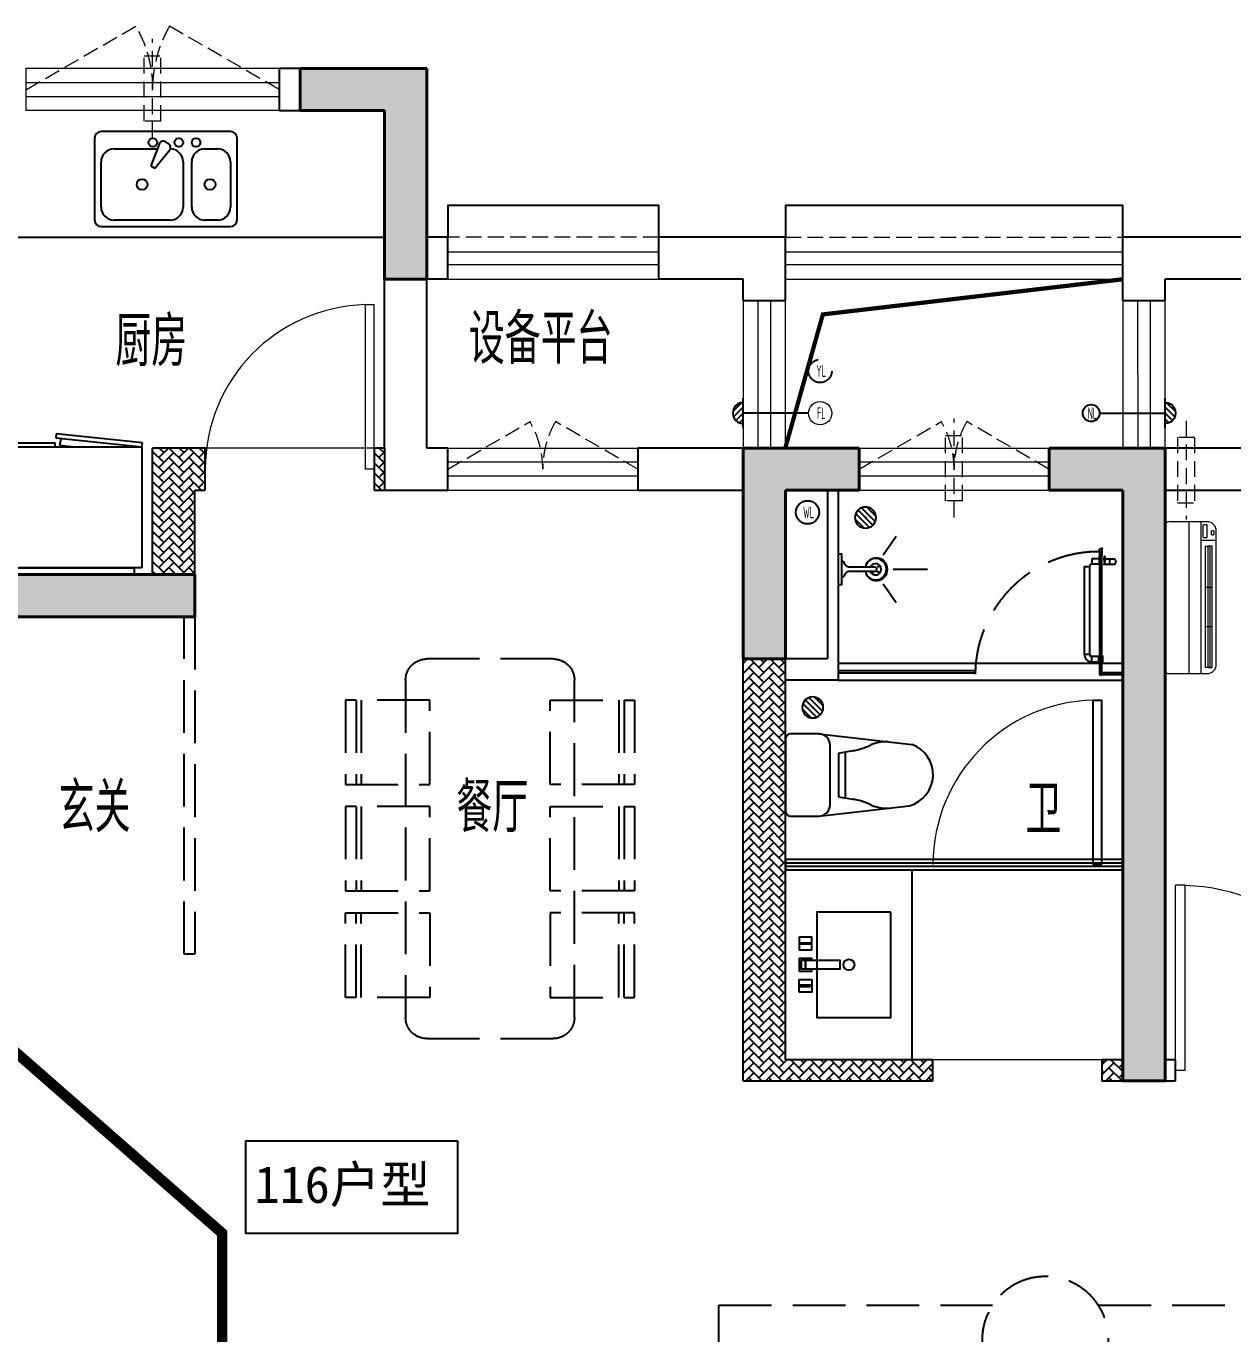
# Model space of a CAD drawing. Extents: x 3753737 to 4713801, y -857380 to 24339.
# Drawn here: x 4509250 to 4514970, y -763446 to -757246 of the extents above; entities that cross this region are included whole.
import ezdxf

# ---------------------------------------------------------------- set-up
doc = ezdxf.new("R2010")
doc.units = 0
doc.header["$LTSCALE"] = 1000
doc.header["$MEASUREMENT"] = 0
for name, pattern in [('A户型$0$DASH', [0.35, 0.25, -0.1]), ('DASH', [0.35, 0.25, -0.1]), ('HIDDEN', [0.375, 0.25, -0.125])]:
    doc.linetypes.add(name, pattern=pattern)
doc.layers.get('0').update_dxf_attribs({"linetype": 'CONTINUOUS'})
for name, color, linetype in [('!!电气', 1, 'CONTINUOUS'), ('5fur', 175, 'CONTINUOUS'), ('AH-FURNITURE', 1, 'CONTINUOUS'), ('CURTWALL', 4, 'CONTINUOUS'), ('IP-bath&kitchen-JOHNSON', 4, 'CONTINUOUS'), ('LVTRY', 252, 'CONTINUOUS'), ('P-bath&kitchen-JOHNSON', 4, 'CONTINUOUS'), ('VPIPE-中水', 122, 'CONTINUOUS'), ('VPIPE-凝结', 150, 'CONTINUOUS'), ('VPIPE-雨水', 4, 'DASH'), ('WALL', 252, 'CONTINUOUS'), ('WIRE-综合布线', 5, 'DASH'), ('保温', 6, 'CONTINUOUS'), ('建筑-排气道', 252, 'CONTINUOUS'), ('看线', 185, 'CONTINUOUS')]:
    doc.layers.add(name, color=color, linetype=linetype)
for name, color, linetype, lineweight in [('COLUMN', 252, 'CONTINUOUS', 40), ('PUB_HATCH', 8, 'CONTINUOUS', 9), ('PUB_TEXT', 7, 'CONTINUOUS', 20), ('VPIPE-废水', 31, 'TG_F', 18), ('WINDOW', 146, 'CONTINUOUS', 20), ('平面-栏杆', 56, 'CONTINUOUS', 15), ('平面-看线', 252, 'CONTINUOUS', 15), ('平面-空调室内机', 176, 'CONTINUOUS', 9), ('平面-空调预留孔', 252, 'CONTINUOUS', 15), ('立面-洞口示意', 252, 'CONTINUOUS', 13)]:
    doc.layers.add(name, color=color, linetype=linetype, lineweight=lineweight)
doc.styles.add('DIM_FONT', font='SIMPLEX', dxfattribs={"width": 0.7, "bigfont": 'GBCBIG'})
doc.styles.get("Standard").update_dxf_attribs({"font": 'gbenor.shx', "bigfont": 'gbcbig.shx'})
doc.styles.add('TG_LINETYPE', font='SIMPLEX', dxfattribs={"width": 0.8, "height": 3, "bigfont": 'HZTXT'})
doc.styles.add('黑体', font='simhei.ttf')
doc.linetypes.add('TG_F', pattern='A,2,-0.3,["F",TG_LINETYPE,S=0.1,R=0,X=-0.23,Y=-0.15],0', length=2.3)
pattern_1 = [(45, (0, 0), (0, 47.4157523), [100.584, -33.528]), (135, (23.708, 23.708), (3e-15, 47.4157523), [100.584, -33.528])]

# ---------------------------------------------------------------- blocks, each defined once
blk = doc.blocks.new('rtyg7uyhg')
at = {"layer": 'LVTRY'}
for p, q in [((193590.3, 45458.1), (193590.3, 45069.5)), ((194234.6, 45488.8), (193621, 45488.8)), ((194265.3, 45069.5), (194265.3, 45458.1)), ((193682.3, 45407), (193887.8, 45407)), ((193896.4, 45429.9), (193857.6, 45326.3)), ((193875.3, 45316), (193945.6, 45401.5)), ((193925.8, 45440.4), (193940.1, 45432.2)), ((194111.9, 45407), (194173.3, 45407)), ((193621, 45130.8), (193621, 45345.6)), ((193857.6, 45326.3), (193875.3, 45316)), ((194009.6, 45345.6), (194009.6, 45130.8)), ((194050.5, 45130.8), (194050.5, 45345.6)), ((194234.6, 45345.6), (194234.6, 45130.8)), ((193621, 45038.8), (194234.6, 45038.8)), ((193948.3, 45069.5), (193682.3, 45069.5)), ((194173.3, 45069.5), (194111.9, 45069.5))]:
    blk.add_line(p, q, dxfattribs=at)
for centre, radius in [((193866.4, 45437.7), 20.5), ((193989.2, 45437.7), 20.5), ((194071, 45437.7), 20.5), ((193815.3, 45238.2), 25.6), ((194137.5, 45238.2), 25.6)]:
    blk.add_circle(centre, radius, dxfattribs=at)
for centre, radius, start, end in [((193621, 45458.1), 30.7, 89.99999, 179.99999), ((194234.6, 45458.1), 30.7, 359.99999, 89.99999), ((193682.3, 45345.6), 61.4, 89.99999, 179.99999), ((193915.6, 45422.7), 20.5, 59.99999, 159.46231), ((193929.8, 45414.5), 20.5, 320.53767, 59.99999), ((193948.3, 45345.6), 61.4, 359.99999, 89.99999), ((194111.9, 45345.6), 61.4, 89.99999, 179.99999), ((194173.3, 45345.6), 61.4, 359.99999, 89.99999), ((193682.3, 45130.8), 61.4, 179.99999, 269.99999), ((193948.3, 45130.8), 61.4, 269.99999, 359.99999), ((194111.9, 45130.8), 61.4, 179.99999, 269.99999), ((194173.3, 45130.8), 61.4, 269.99999, 359.99999), ((193621, 45069.5), 30.7, 179.99999, 269.99999), ((194234.6, 45069.5), 30.7, 269.99999, 359.99999)]:
    blk.add_arc(centre, radius, start, end, dxfattribs=at)
at = {"layer": 'LVTRY', "style": 'DIM_FONT', "width": 0.8, "flags": 9}
for tag in ['YSIZE', 'XSIZE']:
    blk.add_attdef(tag, (193927.8, 45487.8), '', height=0.5, rotation=89.99999, dxfattribs=at)
blk = doc.blocks.new('A$C60D053AF')
at = {"layer": 'AH-FURNITURE', "color": 8}
for p, q in [((232.5, -90), (128.3, -90)), ((232.5, -110), (128.3, -110)), ((192.5, -71), (327.6, -71)), ((192.5, -91), (327.6, -91)), ((245, -129.5), (245, -122.5)), ((265, -129.5), (265, -122.5)), ((341.7, -96.9), (370, -143.2)), ((355.9, -82.7), (384.2, -129)), ((255, -281), (255, -251)), ((255, -281), (393, -281)), ((393, -281), (393, -251))]:
    blk.add_line(p, q, dxfattribs=at)
for points in [[(170, -68, 1), (170, -94), (192.5, -94), (192.5, -68)], [(234, -251), (414, -251, 0.414214), (424, -241), (424, -111, 0.414214), (414, -101), (234, -101, 0.414214), (224, -111), (224, -241, 0.414214)], [(268, -122.5), (268, -107, 0.414214), (248, -87), (232.5, -87), (232.5, -113), (242, -113), (242, -122.5)], [(242, -152, 1), (268, -152), (268, -129.5), (242, -129.5)], [(383.8, -161.2, 1), (402.2, -142.8), (386.3, -126.9), (367.9, -145.3)]]:
    blk.add_lwpolyline(points, format="xyb", close=True, dxfattribs=at)
for centre, radius in [((100, -100), 30), ((255, -152), 15), ((255, -152), 10), ((393, -152), 15), ((393, -152), 10)]:
    blk.add_circle(centre, radius, dxfattribs=at)
for radius in [40, 20]:
    blk.add_arc((327.6, -111), radius, 45, 90, dxfattribs=at)
blk = doc.blocks.new('A-Kitchen-7')
at = {"layer": 'LVTRY'}
for p, q in [((-518.7, 779.7), (-7.2, 834.3)), ((-515, 756), (-518.7, 779.7)), ((-3.6, 810.6), (-515, 756)), ((-29.1, 767), (-35.2, 806.4)), ((-7.2, 834.3), (-3.6, 810.6)), ((515, 780), (0, 780)), ((0, 756), (0, 780)), ((515, 756), (515, 780)), ((515, 756), (-515, 756)), ((-515, 756), (-515, 40)), ((-485.6, 760.5), (-484.9, 756)), ((-29.1, 767), (-112.1, 756)), ((515, 40), (515, 756)), ((-515, 40), (515, 40))]:
    blk.add_line(p, q, dxfattribs=at)
blk.add_lwpolyline([(-468.9, 40), (-468.9, 0), (468.9, 0), (468.9, 40)], close=True, dxfattribs=at)
blk = doc.blocks.new('FRSDFDGDGDRGDR')
at = {"layer": '平面-空调预留孔', "color": 252}
for p, q in [((699612.3, 775044), (699612.3, 775441.2)), ((699618.9, 775447.8), (699746.3, 775447.8)), ((699746.3, 775447.8), (699746.3, 775355.4)), ((699719.9, 775342.2), (699719.9, 775143)), ((699726.5, 775348.8), (699739.7, 775348.8)), ((699726.5, 775136.4), (699739.7, 775136.4)), ((699746.3, 775129.8), (699746.3, 775037.4)), ((699746.3, 775037.4), (699618.9, 775037.4))]:
    blk.add_line(p, q, dxfattribs=at)
blk.add_lwpolyline([(699766.1, 775166.7), (699792.5, 775153.5), (699792.5, 775057.2), (699766.1, 775044), (699766.1, 775017.6), (699618.9, 775017.6, -0.414214), (699592.5, 775044), (699592.5, 775441.2, -0.414214), (699618.9, 775467.6), (699766.1, 775467.6), (699766.1, 775441.2), (699792.5, 775428), (699792.5, 775331.6), (699766.1, 775318.4)], format="xyb", close=True, dxfattribs=at)
for centre, radius in [((699739.7, 775331.6), 10.6), ((699739.7, 775243.2), 15.8), ((699739.7, 775153.5), 10.6)]:
    blk.add_circle(centre, radius, dxfattribs=at)
for centre, start, end in [((699618.9, 775441.2), 90, 180), ((699726.5, 775342.2), 90, 180), ((699739.7, 775355.4), 270, 360), ((699726.5, 775143), 180, 270), ((699739.7, 775129.8), 0, 90), ((699618.9, 775044), 180, 270)]:
    blk.add_arc(centre, 6.6, start, end, dxfattribs=at)
blk = doc.blocks.new('*U136')
h = blk.add_hatch(color=5)
h.set_gradient(color1=(0, 0, 255), rotation=180, tint=1)
h.paths.add_polyline_path([(0, 0), (-6.35, -6.35), (-6.35, -2.159), (-15, -2.159), (-15, 2.159), (-6.35, 2.159), (-6.35, 6.35)])
at = {"color": 0, "linetype": 'Continuous'}
blk.add_lwpolyline([(0, 0), (-6.35, -6.35), (-6.35, -2.159), (-15, -2.159), (-15, 2.159), (-6.35, 2.159), (-6.35, 6.35)], close=True, dxfattribs=at)
blk = doc.blocks.new('GDGDRGDRGRD')
at = {"layer": 'PUB_HATCH'}
blk.add_hatch(color=252, dxfattribs=at).paths.add_polyline_path([(430319.8, 370173.6), (430319.8, 370443.6), (430179.8, 370443.6), (430179.8, 370428.6), (430284.8, 370428.6), (430304.8, 370408.6), (430304.8, 370208.6), (430284.8, 370188.6), (429964.8, 370188.6), (429944.8, 370208.6), (429944.8, 370408.6), (429964.8, 370428.6), (430069.8, 370428.6), (430069.8, 370443.6), (429929.8, 370443.6), (429929.8, 370173.6)])
at = {"layer": 'LVTRY', "color": 251}
for p, q in [((430080.5, 371515.4), (429864.6, 371758.3)), ((430334.8, 371758.3), (429864.6, 371758.3)), ((429864.6, 371758.3), (429864.6, 370858.3)), ((430234.8, 370858.3), (430234.8, 371758.3)), ((430334.8, 371515.4), (430080.5, 371515.4)), ((430080.5, 371515.4), (430080.5, 371100.3)), ((429864.6, 370858.3), (430080.5, 371100.3)), ((430080.5, 371100.3), (430334.8, 371100.3)), ((429864.6, 370858.3), (430334.8, 370858.3))]:
    blk.add_line(p, q, dxfattribs=at)
at = {"layer": 'LVTRY'}
for p, q in [((429914.8, 370948.3), (429914.8, 371668.3)), ((429924.8, 371678.3), (430324.8, 371678.3)), ((429994.8, 371628.3), (429994.8, 371418.3)), ((429999.8, 371628.3), (429999.8, 371418.3)), ((430289.8, 371638.3), (430004.8, 371638.3)), ((430289.8, 371633.3), (430004.8, 371633.3)), ((430045.1, 371658.3), (430045.1, 371568.3)), ((430049.6, 371658.3), (430045.1, 371658.3)), ((430049.6, 371568.3), (430049.6, 371658.3)), ((430194.8, 371418.3), (430194.8, 371628.3)), ((430199.8, 371418.3), (430199.8, 371628.3)), ((430234.8, 371668.3), (430234.8, 370948.3)), ((430045.1, 371568.3), (430049.6, 371568.3)), ((429974.8, 371525.6), (430102.3, 371525.6)), ((429974.8, 371521.1), (429974.8, 371525.6)), ((430102.3, 371521.1), (429974.8, 371521.1)), ((430219.8, 371525.6), (430092.3, 371525.6)), ((430092.3, 371525.6), (430092.3, 371521.1)), ((430092.3, 371521.1), (430219.8, 371521.1)), ((430102.3, 371525.6), (430102.3, 371521.1)), ((430219.8, 371521.1), (430219.8, 371525.6)), ((430234.8, 371100.3), (430234.8, 371515.4)), ((430045.1, 371388.3), (430045.1, 371478.3)), ((430045.1, 371478.3), (430049.6, 371478.3)), ((430049.6, 371478.3), (430049.6, 371388.3)), ((429954.8, 371338.9), (429954.8, 371377.7)), ((430004.8, 371413.3), (430289.8, 371413.3)), ((430004.8, 371408.3), (430289.8, 371408.3)), ((430049.6, 371388.3), (430045.1, 371388.3)), ((429935.4, 371358.3), (429974.2, 371358.3)), ((429935.4, 371258.3), (429974.2, 371258.3)), ((429954.8, 371238.9), (429954.8, 371277.7)), ((429994.8, 370988.3), (429994.8, 371198.3)), ((429999.8, 370988.3), (429999.8, 371198.3)), ((430004.8, 371208.3), (430289.8, 371208.3)), ((430004.8, 371203.3), (430289.8, 371203.3)), ((430045.1, 371228.3), (430045.1, 371138.3)), ((430049.6, 371228.3), (430045.1, 371228.3)), ((430049.6, 371138.3), (430049.6, 371228.3)), ((430194.8, 371198.3), (430194.8, 370988.3)), ((430199.8, 371198.3), (430199.8, 370988.3)), ((430045.1, 371138.3), (430049.6, 371138.3)), ((430102.3, 371095.6), (429974.8, 371095.6)), ((429974.8, 371095.6), (429974.8, 371091.1)), ((429974.8, 371091.1), (430102.3, 371091.1)), ((430092.3, 371091.1), (430092.3, 371095.6)), ((430092.3, 371095.6), (430219.8, 371095.6)), ((430219.8, 371091.1), (430092.3, 371091.1)), ((430102.3, 371091.1), (430102.3, 371095.6)), ((430219.8, 371095.6), (430219.8, 371091.1)), ((430045.1, 370958.3), (430045.1, 371048.3)), ((430045.1, 371048.3), (430049.6, 371048.3)), ((430049.6, 371048.3), (430049.6, 370958.3)), ((430324.8, 370938.3), (429924.8, 370938.3)), ((430289.8, 370983.3), (430004.8, 370983.3)), ((430289.8, 370978.3), (430004.8, 370978.3)), ((430049.6, 370958.3), (430045.1, 370958.3))]:
    blk.add_line(p, q, dxfattribs=at)
at = {"layer": 'LVTRY', "color": 252}
for p, q in [((430069.8, 370428.6), (430069.8, 370443.6)), ((430179.8, 370428.6), (430179.8, 370443.6))]:
    blk.add_line(p, q, dxfattribs=at)
at = {"layer": 'LVTRY'}
blk.add_lwpolyline([(429608.8, 370758.3), (429734.8, 370758.3), (429734.8, 371758.3), (427634.8, 371758.3)], dxfattribs=at)
at = {"layer": 'LVTRY', "color": 252}
for points in [[(430334.8, 370158.6), (429914.8, 370158.6), (429914.8, 370458.6), (430334.8, 370458.6)], [(430319.8, 370173.6), (429929.8, 370173.6), (429929.8, 370443.6), (430319.8, 370443.6)], [(429964.8, 370428.6), (430284.8, 370428.6), (430304.8, 370408.6), (430304.8, 370208.6), (430284.8, 370188.6), (429964.8, 370188.6), (429944.8, 370208.6), (429944.8, 370408.6), (429964.8, 370428.6)]]:
    blk.add_lwpolyline(points, close=True, dxfattribs=at)
at = {"layer": 'LVTRY'}
for centre, radius in [((430147.3, 371523.3), 29.7), ((430147.3, 371523.3), 11.7), ((429954.8, 371358.3), 17), ((429954.8, 371258.3), 17), ((430147.3, 371093.3), 29.7), ((430147.3, 371093.3), 11.7)]:
    blk.add_circle(centre, radius, dxfattribs=at)
for centre, radius, start, end in [((429924.8, 371668.3), 10, 90, 180), ((430004.8, 371628.3), 10, 90, 180), ((430004.8, 371628.3), 5, 90, 180), ((430189.8, 371628.3), 10, 0, 90), ((430189.8, 371628.3), 5, 0, 90), ((430224.8, 371668.3), 10, 0, 90), ((430047.3, 371523.3), 56.7, 2.27424, 87.72576), ((430047.3, 371523.3), 52.2, 2.47041, 87.52959), ((430147.3, 371523.3), 56.7, 92.27424, 177.72576), ((430147.3, 371523.3), 52.2, 92.47041, 177.52959), ((430047.3, 371523.3), 56.7, 272.27424, 357.72576), ((430047.3, 371523.3), 52.2, 272.47041, 357.52959), ((430147.3, 371523.3), 56.7, 182.27424, 267.72576), ((430147.3, 371523.3), 52.2, 182.47041, 267.52959), ((430004.8, 371418.3), 10, 180, 270), ((430004.8, 371418.3), 5, 180, 270), ((430189.8, 371418.3), 5, 270, 0), ((430189.8, 371418.3), 10, 270, 0), ((430004.8, 371198.3), 10, 90, 180), ((430004.8, 371198.3), 5, 90, 180), ((430189.8, 371198.3), 10, 0, 90), ((430189.8, 371198.3), 5, 0, 90), ((430047.3, 371093.3), 56.7, 2.27424, 87.72576), ((430047.3, 371093.3), 52.2, 2.47041, 87.52959), ((430147.3, 371093.3), 56.7, 92.27424, 177.72576), ((430147.3, 371093.3), 52.2, 92.47041, 177.52959), ((430047.3, 371093.3), 56.7, 272.27424, 357.72576), ((430047.3, 371093.3), 52.2, 272.47041, 357.52959), ((430147.3, 371093.3), 56.7, 182.27424, 267.72576), ((430147.3, 371093.3), 52.2, 182.47041, 267.52959), ((429924.8, 370948.3), 10, 180, 270), ((430004.8, 370988.3), 10, 180, 270), ((430004.8, 370988.3), 5, 180, 270), ((430189.8, 370988.3), 5, 270, 0), ((430189.8, 370988.3), 10, 270, 0), ((430224.8, 370948.3), 10, 270, 0)]:
    blk.add_arc(centre, radius, start, end, dxfattribs=at)
at = {"layer": '立面-洞口示意', "color": 252}
blk.add_lwpolyline([(430334.8, 370158.6), (430071.3, 370252.5), (429914.8, 370458.6)], dxfattribs=at)
at = {"xscale": -1, "rotation": 270}
blk.add_blockref('FRSDFDGDGDRGDR', (-345582.7, -327434.2), dxfattribs=at)
at = {"xscale": -1}
blk.add_blockref('rtyg7uyhg', (622599.6, 326769.5), dxfattribs=at)
at = {"rotation": 270}
blk.add_blockref('A$C60D053AF', (430334.8, 372358.3), dxfattribs=at)
at = {"layer": 'LVTRY', "color": 1, "extrusion": (0, 0, -1), "xscale": -0.7999999999883585, "yscale": 0.7999999999883585, "zscale": -0.7999999999883585}
blk.add_blockref('A-Kitchen-7', (-429196.8, 370158.6), dxfattribs=at)
at = {"layer": '建筑-排气道', "xscale": -5, "yscale": 5, "zscale": 5, "rotation": 90}
blk.add_blockref('*U136', (430134.7, 370490.9), dxfattribs=at)
blk = doc.blocks.new('GFDGFSDFGD')
at = {"layer": 'PUB_HATCH'}
for points in [[(461916.7, 374823.7), (461916.7, 374623.7), (462316.6, 374623.7), (462316.6, 373823.7), (462516.6, 373823.7), (462516.6, 374823.7)], [(464566.5, 373023.7), (464016.6, 373023.7), (464016.6, 372023.7), (464216.6, 372023.7), (464216.6, 372823.7), (464566.5, 372823.7)], [(465466.6, 373023.7), (465466.6, 372823.7), (465816.6, 372823.7), (465816.6, 370023.7), (466016.6, 370023.7), (466016.6, 373023.7)], [(461416.8, 372423.2), (461216.6, 372424), (459616.6, 372424), (459616.6, 372724), (459416.6, 372724), (459416.6, 372224), (461416.6, 372224)]]:
    blk.add_hatch(color=256, dxfattribs=at).paths.add_polyline_path(points)
at = {"layer": 'COLUMN', "color": 252}
for p, q in [((461916.7, 374823.7), (461916.7, 374623.7)), ((462516.6, 374823.7), (461916.7, 374823.7)), ((462516.6, 373823.7), (462516.6, 374823.7)), ((461916.7, 374623.7), (462316.6, 374623.7)), ((462316.6, 374623.7), (462316.6, 373823.7)), ((462316.6, 373823.7), (462516.6, 373823.7)), ((464566.5, 373023.7), (464016.6, 373023.7)), ((464016.6, 373023.7), (464016.6, 372023.7)), ((464566.5, 372823.7), (464566.5, 373023.7)), ((465466.6, 373023.7), (465466.6, 372823.7)), ((466016.6, 373023.7), (465466.6, 373023.7)), ((466016.6, 370023.7), (466016.6, 373023.7)), ((464216.6, 372023.7), (464216.6, 372823.7)), ((464216.6, 372823.7), (464566.5, 372823.7)), ((465466.6, 372823.7), (465816.6, 372823.7)), ((465816.6, 372823.7), (465816.6, 370023.7)), ((461216.6, 372424), (459616.6, 372424)), ((461416.8, 372423.2), (461216.6, 372424)), ((461416.6, 372224), (461416.8, 372423.2)), ((459416.6, 372224), (461416.6, 372224)), ((464016.6, 372023.7), (464216.6, 372023.7)), ((465816.6, 370023.7), (466016.6, 370023.7))]:
    blk.add_line(p, q, dxfattribs=at)
blk = doc.blocks.new('GDFGDGRD')
at = {"layer": '保温', "linetype": 'ByBlock', "ltscale": 10}
h = blk.add_hatch(dxfattribs=at)
h.set_pattern_fill('AR-HBONE', color=251, scale=55)
h.set_pattern_definition(pattern_1)
h.paths.add_polyline_path([(428966.6, 372823.7), (428966.6, 373023.7), (428916.6, 373023.7), (428916.6, 372823.7)])
h = blk.add_hatch(dxfattribs=at)
h.set_pattern_fill('AR-HBONE', color=251, scale=55)
h.set_pattern_definition(pattern_1)
h.paths.add_polyline_path([(429816.6, 372823.7), (429816.6, 373023.7), (429766.6, 373023.7), (429766.6, 372823.7)])
h = blk.add_hatch(dxfattribs=at)
h.set_pattern_fill('AR-HBONE', color=251, scale=55)
h.set_pattern_definition(pattern_1)
h.paths.add_polyline_path([(430017.8, 372423.6), (430016.6, 373023.7), (429816.6, 373023.7), (429817.8, 372423.6)])
h = blk.add_hatch(dxfattribs=at)
h.set_pattern_fill('AR-HBONE', color=251, scale=55)
h.set_pattern_definition(pattern_1)
h.paths.add_polyline_path([(427216.6, 370023.7), (427216.6, 372023.7), (427016.6, 372023.7), (427016.6, 370023.7)])
h = blk.add_hatch(dxfattribs=at)
h.set_pattern_fill('AR-HBONE', color=251, scale=55)
h.set_pattern_definition(pattern_1)
h.paths.add_polyline_path([(425516.6, 370023.7), (425516.6, 370123.7), (425416.6, 370123.7), (425416.6, 370023.7)])
h = blk.add_hatch(dxfattribs=at)
h.set_pattern_fill('AR-HBONE', color=251, scale=55)
h.set_pattern_definition(pattern_1)
h.paths.add_polyline_path([(427016.6, 370023.7), (427016.6, 370123.7), (426316.6, 370123.7), (426316.6, 370023.7)])
at = {"layer": '保温', "color": 251, "linetype": 'ByBlock', "ltscale": 10}
blk.add_line((428916.6, 373023.7), (428916.6, 372823.7), dxfattribs=at)
blk = doc.blocks.new('A$C001338C2')
at = {"color": 8}
for p, q in [((0, 248.6), (0, 22)), ((845, 303.6), (55, 303.6)), ((109.1, 214.8), (109.1, 303.6)), ((900, 22), (900, 248.6)), ((22, 0), (878, 0))]:
    blk.add_line(p, q, dxfattribs=at)
at = {"color": 8, "lineweight": 5}
for p, q in [((864.6, 278.7), (144.5, 278.7)), ((144.5, 278.7), (144.5, 265.8)), ((387, 278.7), (144.5, 278.7)), ((144.5, 278.7), (144.5, 252.9)), ((144.5, 265.8), (864.6, 265.8)), ((144.5, 239.9), (144.5, 252.9)), ((144.5, 252.9), (864.6, 252.9)), ((864.6, 239.9), (144.5, 239.9)), ((387, 239.9), (387, 278.7)), ((622, 239.9), (387, 239.9)), ((864.6, 278.7), (622, 278.7)), ((622, 278.7), (622, 239.9)), ((864.6, 252.9), (864.6, 278.7)), ((864.6, 265.8), (864.6, 239.9)), ((900, 214.8), (0, 214.8)), ((900, 143.2), (0, 143.2))]:
    blk.add_line(p, q, dxfattribs=at)
at = {"color": 8}
for points in [[(89.2, 226.4), (22.2, 226.4, -0.414214), (16.7, 231.9), (16.7, 243.1, -0.414214), (22.2, 248.6), (89.2, 248.6, -0.414214), (94.7, 243.1), (94.7, 231.9, -0.414214)], [(73.1, 275), (56.8, 275, -0.414214), (51.3, 280.5), (51.3, 283.4, -0.414214), (56.8, 288.9), (73.1, 288.9, -0.414214), (78.6, 283.4), (78.6, 280.5, -0.414214)]]:
    blk.add_lwpolyline(points, format="xyb", close=True, dxfattribs=at)
for centre, radius, start, end in [((55, 248.6), 55, 90, 180), ((845, 248.6), 55, 360, 90), ((22, 22), 22, 180, 270), ((878, 22), 22, 270, 360)]:
    blk.add_arc(centre, radius, start, end, dxfattribs=at)
blk = doc.blocks.new('dongkong')
at = {"layer": '平面-空调预留孔', "color": 8, "linetype": 'HIDDEN', "ltscale": 0.3}
for p, q in [((-603796, 210899.9), (-603796, 210431.5)), ((-603836, 210821), (-603836, 210510.8)), ((-603836, 210821), (-603756, 210821)), ((-603756, 210821), (-603756, 210510.8))]:
    blk.add_line(p, q, dxfattribs=at)
blk.add_lwpolyline([(-603756, 210510.8), (-603836, 210510.8)], dxfattribs=at)
blk = doc.blocks.new('$lvtry$00000171')
for p, q in [((-74.2, 10.6), (-10.6, 74.2)), ((-69.8, -27.4), (27.4, 69.8)), ((-53, -53), (53, 53)), ((-27.4, -69.8), (69.8, 27.4)), ((10.6, -74.2), (74.2, -10.6))]:
    blk.add_line(p, q)
blk.add_circle((0, 0), 75)
blk.add_point((0, 0))
blk = doc.blocks.new('DSGDFGF')
blk.add_hatch(color=252).paths.add_polyline_path([(677792.1, 343575.9), (677790.9, 343578.7), (677782.6, 343575.2), (677783.8, 343572.5)])
at = {"color": 252}
for p, q in [((677781, 343575.1), (677792.8, 343580)), ((677781.6, 343574.8), (677782.2, 343575)), ((677781.8, 343558.8), (677784, 343558.3)), ((677784, 343558.3), (677781.8, 343558.3)), ((677792.6, 343568.1), (677782.1, 343568.1)), ((677792.6, 343566.8), (677782.1, 343566.8)), ((677782.2, 343575), (677783.5, 343571.8)), ((677782.3, 343566.8), (677782.3, 343547.2)), ((677783.5, 343571.8), (677792.7, 343575.6)), ((677787.3, 343577.7), (677787.3, 343538.6)), ((677792.9, 343558.9), (677790.7, 343558.4)), ((677790.7, 343558.4), (677792.9, 343558.4)), ((677791.4, 343578.9), (677793.1, 343579.6)), ((677791.4, 343578.9), (677792.7, 343575.6)), ((677792.3, 343566.8), (677792.3, 343545.4)), ((676457.7, 342790), (676387, 342860.7)), ((676468.9, 342807.1), (676404.1, 342871.9)), ((676471.8, 342832.4), (676429.4, 342874.8)), ((677752.3, 342860.3), (677792.3, 342860.3)), ((677752.3, 342080.3), (677752.3, 342860.3)), ((677792.3, 342080.3), (677792.3, 342860.3)), ((676415.3, 342775.8), (676372.8, 342818.3)), ((676440.6, 342778.8), (676375.8, 342843.6)), ((676292.3, 342675.2), (676292.3, 342335.2)), ((676451.7, 342700.2), (676317.3, 342700.2)), ((676451.7, 342700.2), (676891.6, 342650.1)), ((676505, 342363.4), (676505, 342646.9)), ((676543.6, 342608.4), (676622.4, 342622)), ((676543.6, 342608.4), (676543.6, 342402)), ((676575.6, 342613.9), (676575.6, 342396.5)), ((676451.7, 342310.2), (676879.4, 342358.9)), ((676543.6, 342402), (676622.4, 342388.4)), ((676317.3, 342310.2), (676451.7, 342310.2)), ((677792.3, 342080.3), (677752.3, 342080.3))]:
    blk.add_line(p, q, dxfattribs=at)
for points in [[(676792.3, 341855.3), (676442.3, 341855.3), (676442.3, 341355.6), (676792.3, 341355.6)], [(676357.2, 341735.5), (676357.2, 341675.5), (676417.2, 341675.5), (676417.2, 341735.5)], [(676412.2, 341708.5), (676412.2, 341702.5), (676362.2, 341702.5), (676362.2, 341708.5)], [(676387.2, 341585.5), (676387.2, 341625.5), (676367.2, 341625.5), (676367.2, 341585.5)], [(676387.2, 341625.5), (676387.2, 341585.5), (676552.2, 341585.5), (676552.2, 341625.5)], [(676357.2, 341475.5), (676357.2, 341535.5), (676417.2, 341535.5), (676417.2, 341475.5)], [(676412.2, 341502.5), (676412.2, 341508.5), (676362.2, 341508.5), (676362.2, 341502.5)]]:
    blk.add_lwpolyline(points, close=True, dxfattribs=at)
blk.add_lwpolyline([(676417.2, 341625.5), (676417.2, 341635.5), (676357.2, 341635.5), (676357.2, 341575.5), (676417.2, 341575.5), (676417.2, 341585.5)], dxfattribs=at)
blk.add_circle((676593.5, 341605.5), 26, dxfattribs=at)
for centre, radius, start, end in [((677793.5, 343561.9), 13.5, 155.15235, 208.97795), ((677800.8, 343573.5), 20.5, 177.99149, 196.90025), ((677781.4, 343574.2), 1, 111.52657, 175.76516), ((677800.9, 343573.5), 19.5, 177.46581, 196.24837), ((677781.9, 343574.4), 0.5, 112.73297, 178.05418), ((677796, 343562.2), 14.6, 161.89734, 193.71468), ((677782.1, 343555.6), 0.5, 208.97795, 24.22835), ((677791.2, 343559.6), 9.42, 188.01541, 204.22835), ((677781.4, 343560.5), 11.7, 335.41865, 349.51767), ((677792.5, 343555.5), 0.5, 155.41865, 330.15022), ((677816.4, 343571), 24, 160.76087, 187.04874), ((677781, 343562.3), 12.4, 343.94508, 21.34777), ((677793.2, 343578.9), 1.17, 340.04011, 112.53297), ((677781.3, 343561.9), 13.4, 330.15022, 25.08154), ((677793.2, 343579.1), 0.5, 340.76087, 112.53297), ((677813.7, 343571.4), 20.6, 160.04011, 190.84731), ((676317.3, 342675.2), 25, 90, 180), ((676451.7, 342646.9), 53.3, 0, 90), ((676566.3, 342910.4), 293.8, 278.51718, 296.46315), ((676779.2, 342438.8), 224.1, 90, 111.47978), ((676839.7, 342506.4), 152.8, 285.07732, 70.11812), ((676451.7, 342363.4), 53.3, 270, 0), ((676566.3, 342100), 293.8, 63.53685, 81.48282), ((676779.2, 342571.5), 224.1, 248.52022, 270), ((676317.3, 342335.2), 25, 180, 270)]:
    blk.add_arc(centre, radius, start, end, dxfattribs=at)
at = {"color": 252, "lineweight": 13}
blk.add_arc((677772.3, 342080.3), 780, 91.46928, 180, dxfattribs=at)
at = {"color": 252, "extrusion": (0, 0, -1)}
blk.add_ellipse((676422.3, 342825.3), major_axis=(-35.4, 35.4), ratio=1, start_param=5.497787, end_param=11.780972, dxfattribs=at)
at = {"color": 252}
blk.add_open_spline([(677782.3, 343547.2), (677783.2, 343546.4), (677785, 343544.8), (677788.2, 343548.5), (677790.8, 343546.6), (677792.3, 343545.4)], degree=3, knots=[0, 0, 0, 0, 3.066329, 6.218313, 11.124135, 11.124135, 11.124135, 11.124135], dxfattribs=at)
blk.add_point((676422.3, 342825.3), dxfattribs=at)
at = {"layer": 'CURTWALL', "color": 252}
for p, q in [((676292.3, 342105.3), (677892.3, 342105.3)), ((676292.3, 342105.3), (676292.3, 342055.3)), ((676292.3, 342088.7), (677892.3, 342088.7)), ((676292.3, 342072), (677892.3, 342072)), ((676292.3, 342055.3), (677892.3, 342055.3)), ((677892.3, 342105.3), (677892.3, 342055.3))]:
    blk.add_line(p, q, dxfattribs=at)
at = {"layer": 'IP-bath&kitchen-JOHNSON', "color": 252}
for p, q in [((676492.3, 343855.3), (676492.3, 343055)), ((676542.3, 343855.3), (676542.3, 342955)), ((676755.5, 343548.5), (676817.3, 343638)), ((676542.3, 343553.9), (676542.4, 343406.7)), ((676715.9, 343490.9), (676591.6, 343490.9)), ((676803.7, 343480.3), (676967, 343480.3)), ((676715.9, 343469.9), (676591.6, 343469.9)), ((676755.5, 343412.1), (676817.3, 343322.7)), ((676492.3, 343055), (676292.3, 343055)), ((676542.3, 343035), (677892.3, 343035)), ((676542.3, 343000), (677192.3, 343000)), ((676542.3, 342990), (677192.3, 342990)), ((677192.3, 342990), (677192.3, 343000)), ((677892.3, 342990), (677792.3, 342990)), ((677792.3, 342980), (677792.3, 342990)), ((677892.3, 342980), (677792.3, 342980)), ((676542.3, 342955), (676292.3, 342955)), ((676542.3, 342955), (677892.3, 342955))]:
    blk.add_line(p, q, dxfattribs=at)
blk.add_lwpolyline([(676542.3, 343553.9), (676558.1, 343553.9), (676558.1, 343406.7), (676542.4, 343406.7)], dxfattribs=at)
for points in [[(676573, 343506.6, 0.364142), (676558.1, 343518.1, 0.020495)], [(676591.6, 343490.9, -0.21439), (676573, 343506.6, -7.649644)], [(676573, 343454, -0.364142), (676558.1, 343442.6, -0.020495)], [(676591.8, 343469.9, 0.214893), (676573, 343454, 7.649644)]]:
    blk.add_lwpolyline(points, format="xyb", dxfattribs=at)
blk.add_arc((676715.9, 343480.4), 10.5, 270.00849, 90.00849, dxfattribs=at)
for centre, major_axis, ratio, start_param, end_param in [((676723.6, 343480.4), (0, 53.6), 0.987577, 1.76809, 7.656688), ((676721.1, 343480.4), (0, -51), 0.990052, -1.36297, 4.504563), ((676720.1, 343480.4), (0, -26.8), 0.994812, -1.167677, 4.309269), ((676707.1, 343492.9), (-1.43, 0), 0.85, 4.712389, 10.995574), ((676731.5, 343492.9), (-1.43, 0), 0.85, 4.712389, 10.995574), ((676707.1, 343467.9), (-1.43, 0), 0.85, -1.570796, 4.712389), ((676731.5, 343467.9), (-1.43, 0), 0.85, 4.712389, 10.995574)]:
    blk.add_ellipse(centre, major_axis=major_axis, ratio=ratio, start_param=start_param, end_param=end_param, dxfattribs=at)
at = {"layer": 'LVTRY', "color": 252}
for p, q in [((676292.3, 341155.3), (676292.3, 342055.3)), ((676292.3, 342055.3), (676892.3, 342055.3)), ((676892.3, 342055.3), (676892.3, 341155.3)), ((676892.3, 341155.3), (676292.3, 341155.3))]:
    blk.add_line(p, q, dxfattribs=at)
at = {"layer": 'P-bath&kitchen-JOHNSON', "color": 252}
for p, q in [((677782.2, 343542.4), (677788.6, 343542.4)), ((677782.2, 343512.4), (677782.2, 343542.4)), ((677792.3, 343566.8), (677782.3, 343566.8)), ((677782.3, 343566.8), (677782.3, 342980)), ((677785.1, 343542.4), (677787.4, 343540.1)), ((677785.1, 343523.3), (677785.1, 343542.4)), ((677787.4, 343524.9), (677787.4, 343540.1)), ((677788.6, 343542.4), (677790.3, 343540.6)), ((677788.6, 343540.1), (677788.6, 343542.4)), ((677790.3, 343540.1), (677790.3, 343540.6)), ((677792.3, 342980), (677792.3, 343566.8)), ((677803.9, 343542.4), (677806.8, 343542.4)), ((677803.9, 343542.4), (677803.9, 343512.4)), ((677806.8, 343542.4), (677809.1, 343540.1)), ((677806.8, 343542.4), (677806.8, 343524.9)), ((677809.1, 343514.7), (677809.1, 343540.1)), ((677709.2, 343493.7), (677709.2, 343078.1)), ((677709.2, 343493.7), (677734.6, 343493.7)), ((677734.6, 343493.7), (677734.6, 343078.1)), ((677745, 343529.5), (677745, 343504.1)), ((677776.6, 343529.5), (677745, 343529.5)), ((677776.6, 343504.1), (677745, 343504.1)), ((677782.2, 343512.4), (677788.6, 343512.4)), ((677785.1, 343531.5), (677785.1, 343512.4)), ((677785.1, 343512.4), (677787.4, 343514.7)), ((677787.4, 343524.9), (677787.4, 343514.7)), ((677788.6, 343514.7), (677788.6, 343512.4)), ((677788.6, 343512.4), (677790.3, 343514.1)), ((677790.3, 343514.7), (677790.3, 343514.1)), ((677798.5, 343529.5), (677853.2, 343529.5)), ((677798.5, 343504.1), (677853.2, 343504.1)), ((677803.9, 343512.4), (677806.8, 343512.4)), ((677806.8, 343512.4), (677806.8, 343529.8)), ((677806.8, 343512.4), (677809.1, 343514.7)), ((677830.2, 343504.1), (677830.2, 343529.5)), ((677709.2, 343078.1), (677734.6, 343078.1)), ((677744.9, 343042.3), (677744.9, 343067.7)), ((677744.9, 343067.7), (677776.6, 343067.7)), ((677744.9, 343042.3), (677776.6, 343042.3)), ((677778.9, 343070), (677776.6, 343067.7)), ((677776.6, 343067.7), (677776.6, 343042.3)), ((677778.9, 343040), (677776.6, 343042.3)), ((677778.9, 343070), (677778.9, 343040)), ((677781.8, 343070), (677778.9, 343070)), ((677781.8, 343040), (677778.9, 343040)), ((677781.8, 343070), (677781.8, 343040)), ((677793.3, 343070), (677796.2, 343070)), ((677793.3, 343040), (677793.3, 343070)), ((677793.3, 343040), (677796.2, 343040)), ((677796.2, 343040), (677796.2, 343070)), ((677796.2, 343070), (677797.9, 343068.3)), ((677797.9, 343041.8), (677797.9, 343068.3)), ((677782.3, 342980), (677792.3, 342980))]:
    blk.add_line(p, q, dxfattribs=at)
at = {"layer": 'P-bath&kitchen-JOHNSON', "color": 252, "linetype": 'DASH'}
blk.add_arc((677778.5, 342977.6), 586.2, 89.79672, 179.39224, dxfattribs=at)
at = {"layer": 'P-bath&kitchen-JOHNSON', "color": 252}
blk.add_arc((677844.7, 343516.8), 15.3, 304.05298, 55.96165, dxfattribs=at)
for centre, major_axis, start_param, end_param in [((677745, 343493.7), (0, 10.4), 0, 1.570796), ((677744.9, 343078.1), (0, 35.7), 1.570796, 3.141593), ((677744.9, 343078.1), (0, 10.4), 1.570796, 3.141593)]:
    blk.add_ellipse(centre, major_axis=major_axis, ratio=1, start_param=start_param, end_param=end_param, dxfattribs=at)
at = {"layer": 'LVTRY', "color": 252, "xscale": -0.6666666667107826, "yscale": 0.6666666667107826}
blk.add_blockref('$lvtry$00000171', (676672.3, 343725.3), dxfattribs=at)
blk = doc.blocks.new('A$C7A951E79')
at = {"layer": 'LVTRY'}
for p, q in [((0, -71.2), (0, 71.5)), ((-7.1, 49.5), (-49.5, 7.1)), ((0, 28.3), (-46.5, -18.3)), ((0, 0), (-35.4, -35.4)), ((0, -28.3), (-18.3, -46.5))]:
    blk.add_line(p, q, dxfattribs=at)
blk.add_arc((0, 0.2), 49.9, 89.97568, 269.97568, dxfattribs=at)
blk.add_point((0, 0), dxfattribs=at)
blk = doc.blocks.new('A$C42425DA4')
blk.add_blockref('A$C7A951E79', (38800.5, 0))
at = {"xscale": -1}
blk.add_blockref('A$C7A951E79', (40800.5, -0.1), dxfattribs=at)
blk = doc.blocks.new('FGDGDGRDGRRD')
at = {"layer": '5fur', "color": 252, "linetype": 'A户型$0$DASH'}
for p, q in [((428585, 369958.6), (428534.8, 369958.6)), ((428534.8, 369958.6), (428534.8, 368358.3)), ((428585, 369958.6), (428534.8, 369958.6)), ((428534.8, 369958.6), (428534.8, 368358.3)), ((428585, 368358.3), (428585, 369958.6)), ((428585, 368358.3), (428585, 369958.6)), ((426834.8, 369758.3), (427434.8, 369758.3)), ((426834.8, 369758.3), (427434.8, 369758.3)), ((426734.8, 368058.3), (426734.8, 369658.3)), ((426734.8, 368058.3), (426734.8, 369658.3)), ((427534.8, 369658.3), (427534.8, 368058.3)), ((427534.8, 369658.3), (427534.8, 368058.3)), ((426849.6, 369562.7), (426449.6, 369562.7)), ((426449.6, 369562.7), (426449.6, 369162.7)), ((426849.6, 369562.7), (426449.6, 369562.7)), ((426449.6, 369562.7), (426449.6, 369162.7)), ((426499.6, 369562.7), (426499.6, 369162.7)), ((426499.6, 369562.7), (426499.6, 369162.7)), ((426524.6, 369562.7), (426524.6, 369162.7)), ((426524.6, 369562.7), (426524.6, 369162.7)), ((426849.6, 369162.7), (426849.6, 369562.7)), ((426849.6, 369162.7), (426849.6, 369562.7)), ((427420, 369162.7), (427420, 369562.7)), ((427420, 369562.7), (427820, 369562.7)), ((427420, 369162.7), (427420, 369562.7)), ((427420, 369562.7), (427820, 369562.7)), ((427745, 369562.7), (427745, 369162.7)), ((427745, 369562.7), (427745, 369162.7)), ((427770, 369562.7), (427770, 369162.7)), ((427770, 369562.7), (427770, 369162.7)), ((427820, 369562.7), (427820, 369162.7)), ((427820, 369562.7), (427820, 369162.7)), ((426449.6, 369162.7), (426849.6, 369162.7)), ((426449.6, 369162.7), (426849.6, 369162.7)), ((427820, 369162.7), (427420, 369162.7)), ((427820, 369162.7), (427420, 369162.7)), ((426849.6, 369058.3), (426449.6, 369058.3)), ((426449.6, 369058.3), (426449.6, 368658.3)), ((426849.6, 369058.3), (426449.6, 369058.3)), ((426449.6, 369058.3), (426449.6, 368658.3)), ((426499.6, 369058.3), (426499.6, 368658.3)), ((426499.6, 369058.3), (426499.6, 368658.3)), ((426524.6, 369058.3), (426524.6, 368658.3)), ((426524.6, 369058.3), (426524.6, 368658.3)), ((426849.6, 368658.3), (426849.6, 369058.3)), ((426849.6, 368658.3), (426849.6, 369058.3)), ((427420, 368658.3), (427420, 369058.3)), ((427420, 369058.3), (427820, 369058.3)), ((427420, 368658.3), (427420, 369058.3)), ((427420, 369058.3), (427820, 369058.3)), ((427745, 369058.3), (427745, 368658.3)), ((427745, 369058.3), (427745, 368658.3)), ((427770, 369058.3), (427770, 368658.3)), ((427770, 369058.3), (427770, 368658.3)), ((427820, 369058.3), (427820, 368658.3)), ((427820, 369058.3), (427820, 368658.3)), ((426449.6, 368658.3), (426849.6, 368658.3)), ((426449.6, 368658.3), (426849.6, 368658.3)), ((427820, 368658.3), (427420, 368658.3)), ((427820, 368658.3), (427420, 368658.3)), ((426449.6, 368153.8), (426449.6, 368553.8)), ((426449.6, 368553.8), (426849.6, 368553.8)), ((426449.6, 368153.8), (426449.6, 368553.8)), ((426449.6, 368553.8), (426849.6, 368553.8)), ((426499.6, 368153.8), (426499.6, 368553.8)), ((426499.6, 368153.8), (426499.6, 368553.8)), ((426524.6, 368153.8), (426524.6, 368553.8)), ((426524.6, 368153.8), (426524.6, 368553.8)), ((426849.6, 368553.8), (426849.6, 368153.8)), ((426849.6, 368553.8), (426849.6, 368153.8)), ((427420, 368553.8), (427420, 368153.8)), ((427820, 368553.8), (427420, 368553.8)), ((427420, 368553.8), (427420, 368153.8)), ((427820, 368553.8), (427420, 368553.8)), ((427745, 368153.8), (427745, 368553.8)), ((427745, 368153.8), (427745, 368553.8)), ((427770, 368153.8), (427770, 368553.8)), ((427770, 368153.8), (427770, 368553.8)), ((427820, 368153.8), (427820, 368553.8)), ((427820, 368153.8), (427820, 368553.8)), ((428534.8, 368358.3), (428585, 368358.3)), ((428534.8, 368358.3), (428585, 368358.3)), ((426849.6, 368153.8), (426449.6, 368153.8)), ((426849.6, 368153.8), (426449.6, 368153.8)), ((427420, 368153.8), (427820, 368153.8)), ((427420, 368153.8), (427820, 368153.8)), ((427434.8, 367958.3), (426834.8, 367958.3)), ((427434.8, 367958.3), (426834.8, 367958.3)), ((424251.3, 366694.8), (423434.8, 366694.8)), ((426049.7, 366694.8), (424752.7, 366694.8)), ((426049.7, 366458.3), (426049.7, 366694.8))]:
    blk.add_line(p, q, dxfattribs=at)
blk.add_circle((424502, 366530.1), 300, dxfattribs=at)
for centre, start, end in [((426834.8, 369658.3), 90, 180), ((426834.8, 369658.3), 90, 180), ((427434.8, 369658.3), 0, 90), ((427434.8, 369658.3), 0, 90), ((426834.8, 368058.3), 180, 270), ((426834.8, 368058.3), 180, 270), ((427434.8, 368058.3), 270, 0), ((427434.8, 368058.3), 270, 0)]:
    blk.add_arc(centre, 100, start, end, dxfattribs=at)
blk = doc.blocks.new('$WINLIB2D$00000001')
at = {"color": 0}
for points in [[(-0.5, 0.5), (-0.5, -0.5)], [(-0.5, 0.5), (0.5, 0.5)], [(0.5, -0.5), (0.5, 0.5)], [(0.5, 0.1667), (-0.5, 0.1667)], [(0.5, -0.1667), (-0.5, -0.1667)], [(-0.5, -0.5), (0.5, -0.5)]]:
    blk.add_lwpolyline(points, dxfattribs=at)
blk = doc.blocks.new('$DorLib2D$00000001')
for p, q in [((0.45, 0.975), (0.5, 0.975)), ((0.45, 0), (0.45, 0.975)), ((0.5, 0), (0.5, 0.975)), ((0.5, 0), (0.45, 0))]:
    blk.add_line(p, q)
at = {"lineweight": 13}
blk.add_arc((0.475, 0), 0.975, 91.46928, 180, dxfattribs=at)
blk = doc.blocks.new('A$C1C403CBE')
at = {"color": 252, "const_width": 20}
blk.add_lwpolyline([(43599.7, 9200), (43777.9, 9833.4), (45200, 10000)], dxfattribs=at)
at = {"color": 252}
blk.add_lwpolyline([(42047.1, 5913.1), (41041.1, 5913.1), (41041.1, 5477.1), (42047.1, 5477.1)], close=True, dxfattribs=at)
at = {"layer": 'VPIPE-中水', "color": 252, "linetype": 'Continuous'}
blk.add_circle((43705.2, 8895), 55, dxfattribs=at)
at = {"layer": 'VPIPE-凝结', "color": 252, "ltscale": 0.1}
for p, q in [((43710, 9365.5), (43400.2, 9365.5)), ((45090, 9365.5), (45400.2, 9365.5))]:
    blk.add_line(p, q, dxfattribs=at)
at = {"layer": 'VPIPE-凝结', "color": 252}
blk.add_circle((45050, 9365.5), 40, dxfattribs=at)
at = {"layer": 'VPIPE-废水', "color": 252}
blk.add_circle((43765, 9365), 55, dxfattribs=at)
at = {"layer": 'VPIPE-雨水', "color": 252}
blk.add_circle((43765, 9565), 55, dxfattribs=at)
at = {"layer": 'WALL', "color": 252}
for p, q in [((41900, 11000), (41200, 11000)), ((41200, 11000), (41200, 10800)), ((41900, 10200), (41900, 11000)), ((41200, 10800), (41700, 10800)), ((41700, 10100), (41700, 10800)), ((42000, 10200), (41900, 10200)), ((42000, 10000), (42000, 10200)), ((43600, 10200), (43000, 10200)), ((43000, 10000), (43000, 10200)), ((43600, 9900), (43600, 10200)), ((45200, 9900), (45200, 10200)), ((45800, 10200), (45200, 10200)), ((41700, 9200), (41700, 10100)), ((41900, 9200), (41900, 10000)), ((42000, 10000), (41900, 10000)), ((43400, 10000), (43000, 10000)), ((43400, 9900), (43400, 10000)), ((45400, 9900), (45400, 10000)), ((45800, 10000), (45400, 10000)), ((43400, 9900), (43600, 9900)), ((45200, 9900), (45400, 9900)), ((40850, 9200), (40600, 9200)), ((40600, 8600), (40600, 9200)), ((40850, 9000), (40850, 9200)), ((41700, 9200), (41650, 9200)), ((41650, 9200), (41650, 9000)), ((42000, 9200), (41900, 9200)), ((42000, 9000), (42000, 9200)), ((43500, 9200), (42900, 9200)), ((42900, 9200), (42900, 9000)), ((43950, 9200), (43500, 9200)), ((43950, 9000), (43950, 9200)), ((45300, 9200), (44850, 9200)), ((44850, 9200), (44850, 9000)), ((46000, 9200), (45300, 9200)), ((40800, 9000), (40850, 9000)), ((40800, 8400), (40800, 9000)), ((41650, 9000), (41800, 9000)), ((41800, 9000), (42000, 9000)), ((42900, 9000), (43400, 9000)), ((43400, 6200), (43400, 9000)), ((43600, 6300), (43600, 9000)), ((43600, 9000), (43950, 9000)), ((44850, 9000), (45200, 9000)), ((45200, 6300), (45200, 9000)), ((45400, 9000), (46000, 9000)), ((45400, 6300), (45400, 9000)), ((39200, 8600), (40600, 8600)), ((39300, 8400), (40800, 8400)), ((44300, 6300), (43600, 6300)), ((44300, 6200), (44300, 6300)), ((45200, 6300), (45100, 6300)), ((45100, 6300), (45100, 6200)), ((45450, 6300), (45400, 6300)), ((45450, 6200), (45450, 6300)), ((43400, 6200), (44300, 6200)), ((45100, 6200), (45300, 6200)), ((45300, 6200), (45450, 6200))]:
    blk.add_line(p, q, dxfattribs=at)
at = {"layer": 'WINDOW', "color": 252}
for p, q in [((41650, 9200), (40850, 9200)), ((45100, 6300, 800), (44300, 6300, 800))]:
    blk.add_line(p, q, dxfattribs=at)
at = {"layer": 'WINDOW', "color": 252, "linetype": 'DASH'}
for p, q in [((44300, 6300), (44300, 6200)), ((45100, 6200), (45100, 6300))]:
    blk.add_line(p, q, dxfattribs=at)
at = {"layer": 'WINDOW', "color": 252, "linetype": 'DASH', "ltscale": 0.3}
for points in [[(40001.9, 10900), (40521.5, 11200, -0.131652), (40601.9, 10900)], [(41200, 10900), (40680.4, 11200, 0.131652), (40600, 10900)], [(42000, 9100), (42389.8, 9324.9, -0.131605), (42450, 9100)], [(42900, 9100), (42510.2, 9324.9, 0.131605), (42450, 9100)], [(43949.9, 9100), (44339.7, 9324.9, -0.131605), (44399.9, 9100)], [(44849.9, 9100), (44460.2, 9324.9, 0.131605), (44399.9, 9100)]]:
    blk.add_lwpolyline(points, format="xyb", dxfattribs=at)
at = {"layer": '平面-栏杆', "color": 252}
for points in [[(42000, 10130.1), (43000, 10130.3)], [(43600, 10130), (45200, 10130.3)], [(42000, 10070.1), (43000, 10070.3)], [(43600, 10070), (45200, 10070.3)], [(43470, 9900), (43470.3, 9200)], [(43530, 9900), (43530.3, 9200)], [(45270, 9900), (45270.3, 9200)], [(45330, 9900), (45330.3, 9200)]]:
    blk.add_lwpolyline(points, dxfattribs=at)
at = {"layer": '平面-看线', "color": 252}
for p, q in [((43600.3, 9200), (43600, 9900)), ((45400.3, 9200), (45400, 9900))]:
    blk.add_line(p, q, dxfattribs=at)
at = {"layer": '平面-看线', "color": 252, "linetype": 'DASH', "ltscale": 0.3}
for points in [[(43000, 10200), (42000, 10200)], [(43600, 10200), (45200, 10200)]]:
    blk.add_lwpolyline(points, dxfattribs=at)
at = {"layer": '平面-看线', "color": 252}
for points in [[(42000, 10000), (43000, 10000)], [(43600, 10000), (45200, 10000)], [(43400, 9900), (43400.3, 9200)], [(45200, 9900), (45200.3, 9200)]]:
    blk.add_lwpolyline(points, dxfattribs=at)
at = {"layer": '看线', "color": 252, "ltscale": 0.5}
for points in [[(43000, 10200), (43000, 10350), (42000, 10350), (42000, 10200)], [(45200, 10200), (45200, 10350), (43600, 10350), (43600, 10200)]]:
    blk.add_lwpolyline(points, dxfattribs=at)
at = {"color": 252}
for name, p in [('GFDGFSDFGD', (-420616.6, -363823.7)), ('A$C42425DA4', (4599.8, 9365.5)), ('DSGDFGF', (-632692.3, -334855.3))]:
    blk.add_blockref(name, p, dxfattribs=at)
at = {"color": 252, "xscale": -1}
for name, p in [('GDGDRGDRGRD', (469334.8, -361558.3)), ('GDFGDGRD', (470616.6, -363823.7))]:
    blk.add_blockref(name, p, dxfattribs=at)
at = {"xscale": -1}
blk.add_blockref('FGDGDGRDGRRD', (469334.8, -361558.3), dxfattribs=at)
at = {"layer": 'WINDOW', "color": 252}
for name, p, xscale, yscale, zscale, rotation in [('$WINLIB2D$00000001', (40600, 10900), -1200, -200, -1200, 3.671734859979944e-09), ('$DorLib2D$00000001', (41250, 9100), -800, -800, -800, 179.9999999993937), ('$WINLIB2D$00000001', (42450, 9100), -900, 200, -900, 179.999999997536), ('$WINLIB2D$00000001', (44400, 9100), -900, 200, -900, 179.9999999981768), ('$DorLib2D$00000001', (45900, 6250), 900, -900, 900, 179.9999999967761)]:
    blk.add_blockref(name, p, dxfattribs=dict(at, xscale=xscale, yscale=yscale, zscale=zscale, rotation=rotation))
at = {"layer": '平面-空调室内机', "color": 252, "ltscale": 0.3, "rotation": 180}
for p in [(-563196, 221570.8), (-559396, 219770.8)]:
    blk.add_blockref('dongkong', p, dxfattribs=at)
at = {"layer": '平面-空调室内机', "color": 252, "ltscale": 0.3, "xscale": -1}
blk.add_blockref('dongkong', (-558296.2, -201570.7), dxfattribs=at)
at = {"layer": '平面-空调预留孔', "color": 252, "xscale": 0.8000000000465648, "yscale": 0.8000000000465648, "zscale": 0.8000000000465648, "rotation": 270.0000002334302}
blk.add_blockref('A$C001338C2', (45400, 8850.3), dxfattribs=at)
at = {"color": 252, "style": '黑体'}
blk.add_text('116户型', height=175, dxfattribs=at).set_placement((41083.3, 5620.9))
at = {"layer": 'PUB_TEXT', "color": 252}
for s, height, p in [('设备平台', 236.31, (42099.8, 9599)), ('厨房', 236.31, (40423.9, 9587.7)), ('玄关', 236.31, (40155.3, 7377.8)), ('餐厅', 236.31, (42040.7, 7377.8)), ('卫', 236.3, (44739.1, 7368.8))]:
    blk.add_text(s, height=height, dxfattribs=at).set_placement(p)
at = {"layer": 'PUB_TEXT', "color": 252, "width": 0.6}
for s, p in [('YL', (43746.8, 9537)), ('FL', (43749.6, 9337)), ('NL', (45033.2, 9337.5)), ('WL', (43684.2, 8867))]:
    blk.add_text(s, height=56, dxfattribs=at).set_placement(p)

msp = doc.modelspace()

# ---------------------------------------------------------------- linework, layer by layer
at = {"layer": 'WIRE-综合布线', "color": 4, "const_width": 50}
msp.add_lwpolyline([(4507299.1, -760445.3), (4510178.6, -762968.8), (4510178.6, -764786.5)], dxfattribs=at)

# ---------------------------------------------------------------- block references
at = {"layer": '!!电气'}
msp.add_blockref('A$C1C403CBE', (4469248.6, -768446.5), dxfattribs=at)

doc.saveas('drawing.dxf')
